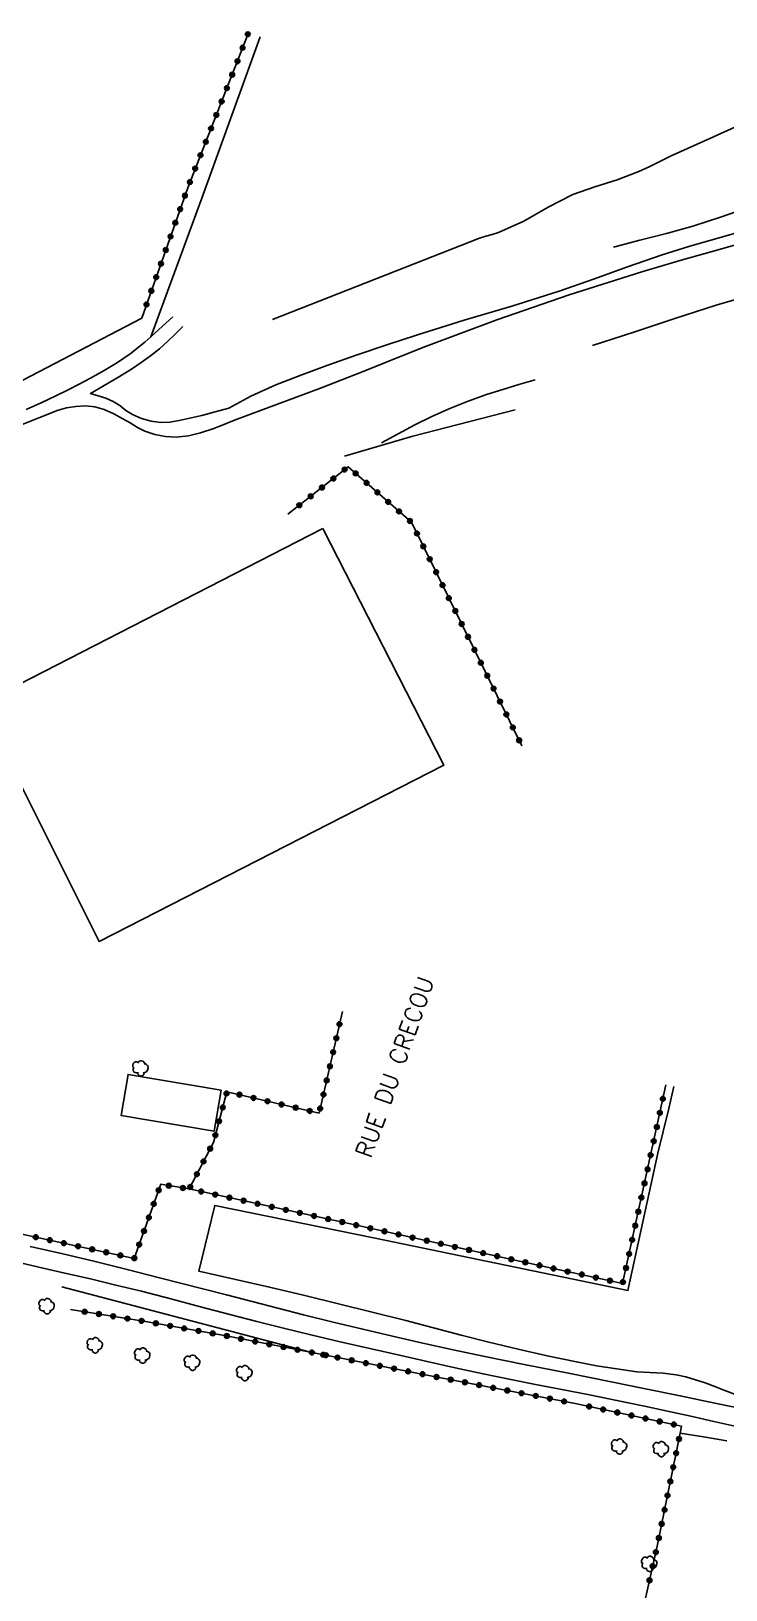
# Model space of a CAD drawing. Header units: millimetres. Extents: x 194066 to 195000, y 155070 to 156000.
# Drawn here: x 194766.2 to 194838.5, y 155818.3 to 155980.4 of the extents above; entities that cross this region are included whole.
import ezdxf

# ---------------------------------------------------------------- set-up
doc = ezdxf.new("R2010")
doc.units = ezdxf.units.MM
doc.layers.get('0').update_dxf_attribs({"linetype": 'CONTINUOUS'})
for name, color, linetype in [('W0071', 7, 'CONTINUOUS'), ('W0104', 1, 'CONTINUOUS'), ('W0211', 2, 'CONTINUOUS'), ('W0214', 2, 'CONTINUOUS'), ('W0300', 7, 'CONTINUOUS'), ('W0322', 7, 'CONTINUOUS'), ('W0323', 7, 'CONTINUOUS'), ('W0330', 7, 'CONTINUOUS'), ('W0989', 7, 'CONTINUOUS')]:
    doc.layers.add(name, color=color, linetype=linetype)
doc.styles.get("Standard").update_dxf_attribs({"font": 'romans.shx', "width": 0.85})

# ---------------------------------------------------------------- blocks, each defined once
blk = doc.blocks.new('T300')
for p, q in [((-0.8, 0.51), (-0.86, 0.34)), ((-0.86, 0.34), (-0.86, 0.17)), ((-0.86, 0.17), (-0.74, 0.06)), ((-0.69, 0.63), (-0.8, 0.51)), ((-0.8, -0.06), (-0.74, 0.06)), ((-0.74, 0.06), (-0.69, 0.11)), ((-0.57, 0.69), (-0.69, 0.63)), ((-0.46, 0.69), (-0.57, 0.69)), ((-0.29, 0.63), (-0.46, 0.69)), ((-0.29, 0.63), (-0.17, 0.74)), ((-0.23, 0.57), (-0.29, 0.63)), ((-0.17, 0.74), (-0.06, 0.8)), ((-0.06, 0.8), (0.06, 0.8)), ((0.06, 0.8), (0.23, 0.74)), ((0.23, 0.74), (0.34, 0.63)), ((0.34, 0.63), (0.4, 0.51)), ((0.46, 0.46), (0.34, 0.46)), ((0.4, 0.51), (0.4, 0.46)), ((0.57, 0.4), (0.46, 0.46)), ((0.57, 0.4), (0.69, 0.29)), ((0.69, 0.29), (0.74, 0.17)), ((0.74, 0.06), (0.69, -0.17)), ((0.74, 0.17), (0.74, 0.06)), ((-0.8, -0.17), (-0.8, -0.06)), ((-0.8, -0.23), (-0.8, -0.17)), ((-0.74, -0.34), (-0.8, -0.23)), ((-0.69, -0.4), (-0.74, -0.34)), ((-0.51, -0.46), (-0.69, -0.4)), ((-0.4, -0.46), (-0.51, -0.46)), ((-0.4, -0.46), (-0.34, -0.46)), ((-0.34, -0.46), (-0.34, -0.4)), ((-0.34, -0.51), (-0.34, -0.46)), ((-0.29, -0.63), (-0.34, -0.51)), ((-0.17, -0.74), (-0.29, -0.63)), ((-0.06, -0.8), (-0.17, -0.74)), ((0.06, -0.8), (-0.06, -0.8)), ((0.17, -0.74), (0.06, -0.8)), ((0.23, -0.69), (0.17, -0.74)), ((0.29, -0.46), (0.23, -0.46)), ((0.29, -0.63), (0.23, -0.69)), ((0.46, -0.4), (0.29, -0.46)), ((0.34, -0.51), (0.29, -0.63)), ((0.34, -0.51), (0.34, -0.46)), ((0.57, -0.34), (0.46, -0.4)), ((0.63, -0.29), (0.57, -0.34)), ((0.69, -0.17), (0.63, -0.29))]:
    blk.add_line(p, q)
blk = doc.blocks.new('t323o')
at = {"color": 0, "linetype": 'Continuous'}
for radius in [0.25, 0.15]:
    blk.add_circle((0, 0), radius, dxfattribs=at)
blk = doc.blocks.new('t322o')
at = {"color": 0, "linetype": 'Continuous'}
for radius in [0.25, 0.15]:
    blk.add_circle((0, 0), radius, dxfattribs=at)

msp = doc.modelspace()

# ---------------------------------------------------------------- linework, layer by layer
at = {"layer": 'W0071'}
for points in [[(194840.19, 155959.58), (194837.4, 155958.79), (194834.61, 155957.97), (194831.83, 155957.11), (194828.25, 155955.88), (194824.7, 155954.59), (194821.13, 155953.34), (194816.2, 155951.79), (194811.24, 155950.31), (194806.31, 155948.77), (194803.22, 155947.76), (194800.14, 155946.73), (194797.08, 155945.64), (194794.37, 155944.65), (194791.68, 155943.61), (194789.06, 155942.42), (194788.29, 155942.02), (194787.53, 155941.59), (194786.77, 155941.17)], [(194787.38, 155939.94), (194791.84, 155941.6), (194796.3, 155943.26), (194800.74, 155944.97), (194802.9, 155945.84), (194805.06, 155946.73), (194807.23, 155947.6), (194814.66, 155950.37), (194822.17, 155952.94), (194829.73, 155955.35), (194833.81, 155956.55), (194837.9, 155957.71), (194841.99, 155958.88)], [(194780.96, 155950.67), (194779.51, 155949.35), (194778.68, 155948.6), (194778.05, 155948.03), (194776.53, 155946.81), (194775.19, 155945.91), (194773.8, 155945.09), (194772.39, 155944.3), (194771.21, 155943.66), (194770.01, 155943.06), (194768.8, 155942.47), (194767.26, 155941.74), (194765.7, 155941.03)], [(194786.77, 155941.17), (194785.37, 155940.79), (194783.97, 155940.41), (194782.56, 155940.09), (194781.61, 155939.89), (194780.64, 155939.71), (194779.69, 155939.67), (194778.7, 155939.82), (194777.71, 155940.11), (194776.77, 155940.51), (194776.08, 155940.94), (194775.43, 155941.44), (194774.75, 155941.88), (194773.98, 155942.2), (194773.18, 155942.45), (194772.38, 155942.7), (194773.82, 155943.53), (194775.25, 155944.36), (194776.65, 155945.24), (194777.65, 155945.91), (194778.63, 155946.6), (194779.57, 155947.34), (194780.4, 155948.09), (194781.2, 155948.87), (194782.01, 155949.66)], [(194765.3, 155939.47), (194767.04, 155940.16), (194767.99, 155940.56), (194768.94, 155940.94), (194769.91, 155941.22), (194770.88, 155941.36), (194771.86, 155941.42), (194772.83, 155941.33), (194773.83, 155941.04), (194774.82, 155940.58), (194775.77, 155940.08), (194776.53, 155939.64), (194777.27, 155939.16), (194778.04, 155938.77), (194779.1, 155938.43), (194780.2, 155938.22), (194781.3, 155938.15), (194782.58, 155938.29), (194783.85, 155938.62), (194785.1, 155939.02), (194785.86, 155939.31), (194786.62, 155939.63), (194787.38, 155939.94)], [(194840.88, 155836.99), (194837.31, 155837.74), (194833.72, 155838.49), (194830.12, 155839.22), (194826.53, 155839.95), (194822.1, 155840.83), (194817.66, 155841.71), (194813.24, 155842.61), (194810.09, 155843.28), (194806.95, 155843.97), (194803.81, 155844.68), (194800.71, 155845.41), (194797.63, 155846.15), (194794.54, 155846.92), (194791.87, 155847.6), (194789.2, 155848.29), (194786.53, 155848.98), (194784.2, 155849.57), (194781.88, 155850.17), (194779.56, 155850.76), (194776.21, 155851.61), (194772.87, 155852.45), (194769.51, 155853.26), (194766.13, 155854.02)], [(194765.25, 155852.27), (194767.49, 155851.76), (194769.72, 155851.25), (194772.38, 155850.64), (194775.04, 155850.01), (194777.7, 155849.36), (194780.76, 155848.57), (194783.82, 155847.76), (194786.88, 155846.96), (194789.68, 155846.23), (194792.48, 155845.52), (194795.29, 155844.82), (194798.36, 155844.1), (194801.44, 155843.41), (194804.52, 155842.71), (194807.42, 155842.05), (194810.32, 155841.39), (194813.22, 155840.76), (194815.94, 155840.21), (194818.67, 155839.68), (194821.4, 155839.15), (194824.27, 155838.58), (194827.14, 155838.01), (194830, 155837.41), (194832.41, 155836.89), (194834.81, 155836.37), (194837.21, 155835.83), (194839.71, 155835.27)]]:
    msp.add_lwpolyline(points, dxfattribs=at)
at = {"layer": 'W0104'}
for points in [[(194796.55, 155928.66), (194809.14, 155904.07), (194773.3, 155885.72), (194760.91, 155910.41), (194796.55, 155928.66)], [(194785.97, 155870.27), (194785.24, 155865.99), (194775.59, 155867.62), (194776.31, 155871.9), (194785.97, 155870.27)]]:
    msp.add_lwpolyline(points, close=True, dxfattribs=at)
at = {"layer": 'W0211'}
for points in [[(194826.78, 155957.93), (194829.53, 155958.64), (194832.28, 155959.34), (194835.02, 155960.11), (194838.02, 155961.07), (194841, 155962.1), (194843.98, 155963.14), (194848.58, 155964.72), (194853.17, 155966.31), (194857.76, 155967.9)], [(194841.36, 155953.04), (194837.46, 155951.87), (194833.17, 155950.5), (194828.88, 155949.09), (194824.6, 155947.68)], [(194818.63, 155944.12), (194816.94, 155943.62), (194815.26, 155943.13), (194813.59, 155942.59), (194811.66, 155941.89), (194809.75, 155941.14), (194807.88, 155940.32), (194806.11, 155939.44), (194804.38, 155938.51), (194802.64, 155937.57)], [(194769.4, 155849.83), (194783.65, 155846.08), (194795.13, 155843.05)]]:
    msp.add_lwpolyline(points, dxfattribs=at)
at = {"layer": 'W0214'}
msp.add_lwpolyline([(194816.55, 155941), (194805.9, 155938.25), (194798.82, 155936.19)], dxfattribs=at)
at = {"layer": 'W0322'}
msp.add_lwpolyline([(194795.13, 155843.05), (194796.98, 155842.69), (194797.03, 155842.68), (194807.91, 155840.54), (194822.78, 155837.7)], dxfattribs=at)
at = {"layer": 'W0323'}
for points in [[(194777.72, 155950.54), (194782.5, 155964.08), (194787.69, 155977.27), (194788.81, 155980.2)], [(194792.93, 155930.16), (194799.19, 155935.08), (194805.76, 155929.32), (194817.26, 155906.06)], [(194798.59, 155878.44), (194796.17, 155867.88), (194786.58, 155870.1), (194785.17, 155864.83), (194782.67, 155860), (194799.27, 155856.4), (194815.88, 155852.74), (194827.73, 155850.17), (194832.23, 155870.84)], [(194743.45, 155860.91), (194749.51, 155859.07), (194762.03, 155856), (194776.94, 155852.78), (194779.7, 155860.48), (194782.67, 155860)], [(194797.03, 155842.68), (194786.33, 155844.76), (194778.11, 155846.22), (194770.31, 155847.47)], [(194833.86, 155835.34), (194822.78, 155837.7)], [(194833.86, 155835.34), (194833.72, 155834.62), (194831.31, 155822.85), (194827.56, 155806.14)]]:
    msp.add_lwpolyline(points, dxfattribs=at)
at = {"layer": 'W0330'}
for points in [[(194778.68, 155948.6), (194783.97, 155963), (194790.05, 155979.78)], [(194841.6, 155971.39), (194837.18, 155969.4), (194832.77, 155967.4), (194831.65, 155966.85), (194830.54, 155966.29), (194829.41, 155965.77), (194827.15, 155964.93), (194824.83, 155964.2), (194822.56, 155963.38), (194819.98, 155962.06), (194817.45, 155960.61), (194814.81, 155959.43), (194814.16, 155959.23), (194813.5, 155959.05), (194812.84, 155958.86)], [(194812.84, 155958.86), (194791.32, 155950.39)], [(194737.33, 155941.88), (194738.79, 155941.14), (194740.24, 155940.41), (194741.73, 155939.74), (194742.95, 155939.28), (194744.18, 155938.86), (194745.43, 155938.52), (194747.05, 155938.17), (194748.69, 155937.93), (194750.34, 155937.87), (194751.2, 155937.92), (194752.07, 155938.02), (194752.93, 155938.16), (194754.64, 155938.71), (194756.29, 155939.48), (194757.95, 155940.24), (194777.72, 155950.54)], [(194833.07, 155870.65), (194832.52, 155868.36), (194831.4, 155863.71), (194828.28, 155849.44), (194801.98, 155854.87), (194785.31, 155858.29), (194783.65, 155851.46), (194787.33, 155850.62), (194791.01, 155849.78), (194794.69, 155848.92), (194798.18, 155848.07), (194801.68, 155847.19), (194805.17, 155846.31), (194808.05, 155845.56), (194810.93, 155844.81), (194813.82, 155844.08), (194816.85, 155843.34), (194819.88, 155842.64), (194822.93, 155842.01), (194825.02, 155841.62), (194827.11, 155841.28), (194829.21, 155841), (194830.57, 155840.91), (194831.93, 155840.84), (194833.28, 155840.68), (194834.3, 155840.45), (194835.3, 155840.17), (194836.3, 155839.85), (194837.33, 155839.47), (194838.34, 155839.06), (194839.36, 155838.67)], [(194838.58, 155833.81), (194836.15, 155834.22), (194833.72, 155834.62)]]:
    msp.add_lwpolyline(points, dxfattribs=at)

# ---------------------------------------------------------------- block references
at = {"layer": 'W0300', "rotation": 359.9999899820874}
for p in [(194777.64, 155872.53), (194827.42, 155833.21), (194831.76, 155832.94), (194830.55, 155821.01)]:
    msp.add_blockref('T300', p, dxfattribs=at)
at = {"layer": 'W0300'}
for p in [(194767.89, 155847.8), (194772.9, 155843.74), (194777.83, 155842.67), (194783.01, 155841.93), (194788.45, 155840.85)]:
    msp.add_blockref('T300', p, dxfattribs=at)
at = {"layer": 'W0322'}
for p, rotation in [((194796.6, 155842.76), 348.8805764815117), ((194798.07, 155842.47), 348.8968300995017), ((194799.55, 155842.18), 348.8968300995017), ((194801.02, 155841.89), 348.8968300995017), ((194802.49, 155841.61), 348.8968300995017), ((194803.96, 155841.32), 348.8968300995017), ((194805.43, 155841.03), 348.8968300995017), ((194806.91, 155840.74), 348.8968300995017), ((194808.38, 155840.45), 349.1569265381146), ((194809.85, 155840.17), 349.1569265381146), ((194811.33, 155839.89), 349.1569265381146), ((194812.8, 155839.61), 349.1569265381146), ((194814.27, 155839.32), 349.1569265381146), ((194815.74, 155839.04), 349.1569265381146), ((194817.22, 155838.76), 349.1569265381146), ((194818.69, 155838.48), 349.1569265381146), ((194820.16, 155838.2), 349.1569265381146), ((194821.64, 155837.91), 349.1569265381146)]:
    msp.add_blockref('t322o', p, dxfattribs=dict(at, rotation=rotation))
at = {"layer": 'W0323'}
for p, rotation in [((194788.75, 155980.05), 69.0819287837986), ((194788.21, 155978.65), 69.0819287837986), ((194787.68, 155977.24), 68.52579842891579), ((194787.13, 155975.85), 68.52579842891579), ((194786.03, 155973.06), 68.52579842891579), ((194786.58, 155974.45), 68.52579842891579), ((194785.48, 155971.66), 68.52579842891579), ((194784.93, 155970.26), 68.52579842891579), ((194784.38, 155968.87), 68.52579842891579), ((194783.83, 155967.47), 68.52579842891579), ((194783.28, 155966.08), 68.52579842891579), ((194782.21, 155963.27), 70.57922730787088), ((194782.73, 155964.68), 68.52579842891579), ((194781.71, 155961.86), 70.57922730787088), ((194781.22, 155960.45), 70.57922730787088), ((194780.72, 155959.03), 70.57922730787088), ((194780.22, 155957.62), 70.57922730787088), ((194779.72, 155956.2), 70.57922730787088), ((194779.22, 155954.79), 70.57922730787088), ((194778.22, 155951.96), 70.57922730787088), ((194778.72, 155953.37), 70.57922730787088), ((194798.82, 155934.79), 38.13743027618352), ((194799.97, 155934.39), 318.7875412990619), ((194796.47, 155932.93), 38.13743027618352), ((194797.65, 155933.86), 38.13743027618352), ((194801.1, 155933.41), 318.7875412990619), ((194802.23, 155932.42), 318.7875412990619), ((194794.11, 155931.08), 38.13743027618352), ((194795.29, 155932.01), 38.13743027618352), ((194803.35, 155931.43), 318.7875412990619), ((194804.48, 155930.44), 318.7875412990619), ((194805.61, 155929.45), 318.7875412990619), ((194806.34, 155928.15), 296.2978044984911), ((194807, 155926.81), 296.2978044984911), ((194807.67, 155925.47), 296.2978044984911), ((194808.33, 155924.12), 296.2978044984911), ((194809, 155922.78), 296.2978044984911), ((194809.66, 155921.43), 296.2978044984911), ((194810.33, 155920.09), 296.2978044984911), ((194810.99, 155918.74), 296.2978044984911), ((194811.65, 155917.4), 296.2978044984911), ((194812.32, 155916.05), 296.2978044984911), ((194812.98, 155914.71), 296.2978044984911), ((194813.65, 155913.36), 296.2978044984911), ((194814.31, 155912.02), 296.2978044984911), ((194814.98, 155910.67), 296.2978044984911), ((194815.64, 155909.33), 296.2978044984911), ((194816.31, 155907.98), 296.2978044984911), ((194816.97, 155906.64), 296.2978044984911), ((194798.29, 155877.13), 257.0999467210713), ((194797.62, 155874.21), 257.0999467210713), ((194797.96, 155875.67), 257.0999467210713), ((194797.29, 155872.75), 257.0999467210713), ((194796.95, 155871.28), 257.0999467210713), ((194786.54, 155869.93), 254.9974870425249), ((194787.88, 155869.8), 166.9918545108872), ((194789.34, 155869.46), 166.9918545108872), ((194796.62, 155869.82), 257.0999467210713), ((194831.91, 155869.37), 77.71067929405041), ((194786.15, 155868.48), 254.9974870425249), ((194790.8, 155869.12), 166.9918545108872), ((194792.27, 155868.78), 166.9918545108872), ((194793.73, 155868.45), 166.9918545108872), ((194795.19, 155868.11), 166.9918545108872), ((194796.28, 155868.36), 257.0999467210713), ((194831.6, 155867.9), 77.71067929405041), ((194785.76, 155867.04), 254.9974870425249), ((194831.28, 155866.44), 77.71067929405041), ((194785.38, 155865.59), 254.9974870425249), ((194830.96, 155864.97), 77.71067929405041), ((194784.15, 155862.86), 242.5789389717651), ((194784.84, 155864.19), 242.5789389717651), ((194830.64, 155863.51), 77.71067929405041), ((194783.46, 155861.53), 242.5789389717651), ((194830.32, 155862.04), 77.71067929405041), ((194779.48, 155859.86), 70.29152913662429), ((194780.53, 155860.34), 350.741621165735), ((194782.01, 155860.1), 350.741621165735), ((194782.77, 155860.2), 242.5789389717651), ((194783.91, 155859.73), 347.7912464635566), ((194830, 155860.58), 77.71067929405041), ((194778.97, 155858.45), 70.29152913662429), ((194785.37, 155859.41), 347.7912464635566), ((194786.84, 155859.09), 347.7912464635566), ((194788.31, 155858.78), 347.7912464635566), ((194789.77, 155858.46), 347.7912464635566), ((194791.24, 155858.14), 347.7912464635566), ((194829.68, 155859.11), 77.71067929405041), ((194778.47, 155857.03), 70.29152913662429), ((194792.7, 155857.82), 347.7912464635566), ((194794.17, 155857.51), 347.7912464635566), ((194795.64, 155857.19), 347.7912464635566), ((194797.1, 155856.87), 347.7912464635566), ((194798.57, 155856.56), 347.7912464635566), ((194829.36, 155857.64), 77.71067929405041), ((194766.7, 155854.99), 347.8032022282526), ((194777.96, 155855.62), 70.29152913662429), ((194800.03, 155856.23), 347.5654695541723), ((194801.5, 155855.91), 347.5654695541723), ((194802.96, 155855.59), 347.5654695541723), ((194804.43, 155855.27), 347.5654695541723), ((194805.89, 155854.94), 347.5654695541723), ((194828.72, 155854.71), 77.71067929405041), ((194829.04, 155856.18), 77.71067929405041), ((194768.17, 155854.67), 347.8032022282526), ((194769.63, 155854.36), 347.8032022282526), ((194771.1, 155854.04), 347.8032022282526), ((194772.57, 155853.72), 347.8032022282526), ((194774.03, 155853.41), 347.8032022282526), ((194775.5, 155853.09), 347.8032022282526), ((194777.46, 155854.21), 70.29152913662429), ((194807.36, 155854.62), 347.5654695541723), ((194808.82, 155854.3), 347.5654695541723), ((194810.29, 155853.97), 347.5654695541723), ((194811.75, 155853.65), 347.5654695541723), ((194813.22, 155853.33), 347.5654695541723), ((194828.4, 155853.25), 77.71067929405041), ((194776.95, 155852.8), 70.29152913662429), ((194814.68, 155853.01), 347.5654695541723), ((194816.15, 155852.68), 347.7858040263729), ((194817.61, 155852.37), 347.7858040263729), ((194819.08, 155852.05), 347.7858040263729), ((194820.54, 155851.73), 347.7858040263729), ((194828.08, 155851.78), 77.71067929405041), ((194822.01, 155851.41), 347.7858040263729), ((194823.48, 155851.1), 347.7858040263729), ((194824.94, 155850.78), 347.7858040263729), ((194826.41, 155850.46), 347.7858040263729), ((194827.76, 155850.32), 77.71067929405041), ((194771.79, 155847.23), 170.8727649042565), ((194773.27, 155847), 170.8727649042565), ((194774.75, 155846.76), 170.8727649042565), ((194776.23, 155846.52), 170.8727649042565), ((194777.71, 155846.28), 170.8727649042565), ((194779.19, 155846.03), 169.9117473458272), ((194780.67, 155845.76), 169.9117473458272), ((194782.14, 155845.5), 169.9117473458272), ((194783.62, 155845.24), 169.9117473458272), ((194785.1, 155844.98), 169.9117473458272), ((194786.57, 155844.71), 169.0096455507596), ((194788.04, 155844.42), 169.0096455507596), ((194789.52, 155844.14), 169.0096455507596), ((194790.99, 155843.85), 169.0096455507596), ((194792.46, 155843.56), 169.0096455507596), ((194793.93, 155843.28), 169.0096455507596), ((194795.41, 155842.99), 169.0096455507596), ((194796.88, 155842.71), 169.0096455507596), ((194824.24, 155837.38), 167.9871540018608), ((194825.71, 155837.07), 167.9871540018608), ((194827.18, 155836.76), 167.9871540018608), ((194828.64, 155836.45), 167.9871540018608), ((194830.11, 155836.13), 167.9871540018608), ((194831.58, 155835.82), 167.9871540018608), ((194833.05, 155835.51), 167.9871540018608), ((194833.59, 155834), 258.4656653462389), ((194833.29, 155832.53), 258.4656653462389), ((194832.99, 155831.06), 258.4656653462389), ((194832.69, 155829.59), 258.4656653462389), ((194832.39, 155828.12), 258.4656653462389), ((194832.09, 155826.65), 258.4656653462389), ((194831.79, 155825.18), 258.4656653462389), ((194831.49, 155823.71), 258.4656653462389), ((194830.85, 155820.78), 257.3438936116663), ((194831.18, 155822.24), 257.3438936116663), ((194830.52, 155819.31), 257.3438936116663)]:
    msp.add_blockref('t323o', p, dxfattribs=dict(at, rotation=rotation))

# ---------------------------------------------------------------- texts
at = {"layer": 'W0989'}
msp.add_text('RUE DU CRECOU  ', height=1.75, rotation=70.4385, dxfattribs=at).set_placement((194801.55, 155863.08))

doc.saveas('drawing.dxf')
